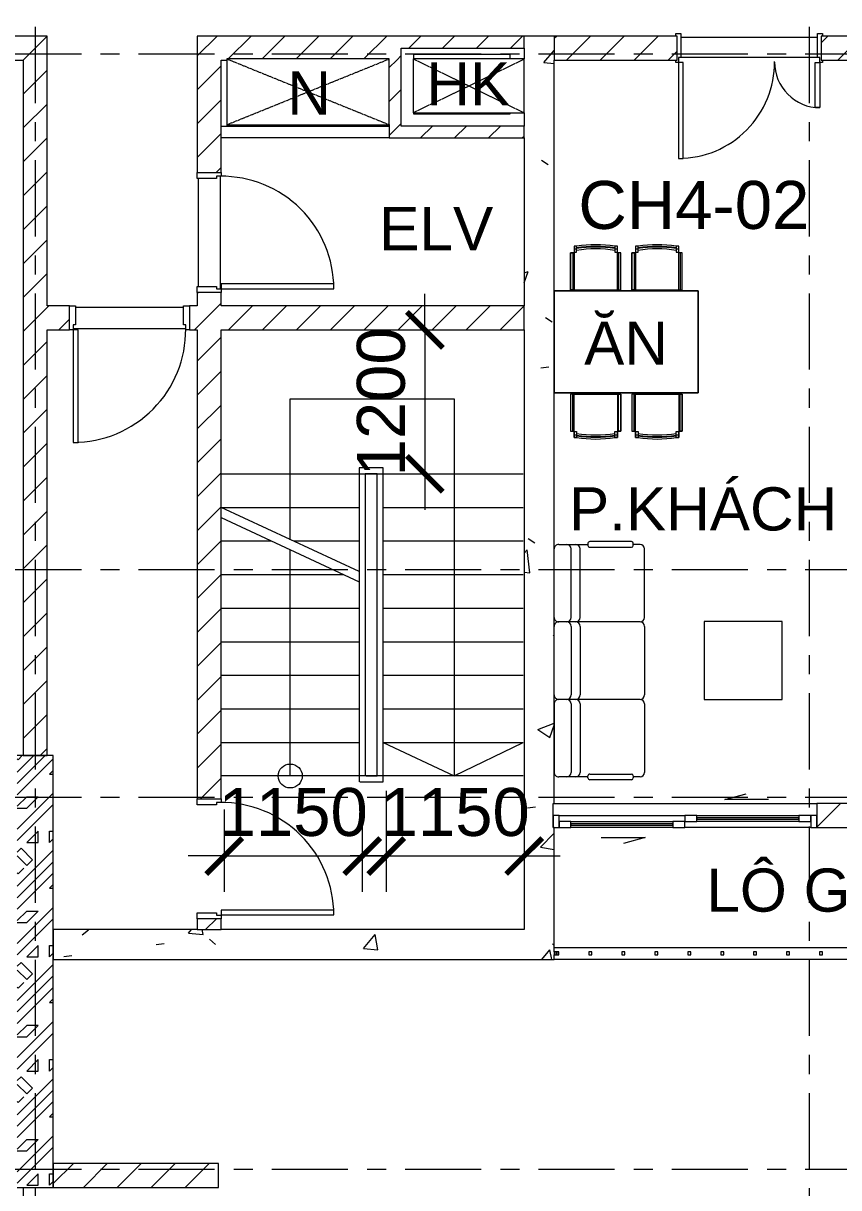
# Model space of a CAD drawing. Header units: millimetres. Extents: x -20144 to 104140, y -11426 to 48263.
# Drawn here: x 1401 to 8197, y 21697 to 31406 of the extents above; entities that cross this region are included whole.
import ezdxf

# ---------------------------------------------------------------- set-up
doc = ezdxf.new("R2010")
doc.units = ezdxf.units.MM
doc.linetypes.add('Dash', pattern=[6.35, 3.175, -3.175])
doc.linetypes.add('Grid Line', pattern=[22.225, 12.7, -3.175, 3.175, -3.175])
for name, color, linetype, lineweight in [('A-DETL-GENF', 31, 'Continuous', 5), ('A-DETL-GENF-HDLN', 161, 'Dash', 5), ('CHU', 181, 'Continuous', 5), ('CUA', 31, 'Continuous', 9), ('DIM', 1, 'Continuous', 5), ('HATCH-TUONG', 152, 'Continuous', 9), ('NET CAT', 3, 'Continuous', 5), ('NET THAY 2', 55, 'Continuous', 5), ('NET-CAT', 3, 'Continuous', 9), ('NET-THAY', 2, 'Continuous', 15), ('THIET BI', 44, 'Continuous', 5), ('TRUC', 225, 'Continuous', 5)]:
    doc.layers.add(name, color=color, linetype=linetype, lineweight=lineweight)
doc.styles.add('Arial_2', font='arial_1.ttf', dxfattribs={"height": 360})
doc.styles.add('Arial_3', font='arial_1.ttf', dxfattribs={"height": 400})
doc.styles.add('TA1', font='arial_1.ttf')
doc.dimstyles.new('D_200_KTx2', dxfattribs={"dimtxt": 400, "dimasz": 300, "dimexe": 300, "dimexo": 300, "dimgap": 160, "dimtad": 1, "dimdec": 0, "dimzin": 9, "dimtxsty": 'TA1', "dimblk": 'ARCHTICK', "dimcen": 1, "dimdle": 300, "dimclrd": 256, "dimclre": 256, "dimclrt": 7, "dimadec": 0, "dimazin": 0, "dimtfac": 1, "dimtdec": 0, "dimtix": 1, "dimtmove": 1, "dimatfit": 3, "dimldrblk": 'ARCHTICK', "dimfxl": 0, "dimtolj": 1, "dimtzin": 0, "dimlwd": -1, "dimlwe": -1, "dimarcsym": 0})
pattern_1 = [(45, (0, 0), (-141.4214, 141.4214), [])]
pattern_2 = [(50, (0, 0), (1457.472, -127.512), [152.4, -1676.4]), (355, (0, 0), (-281.94, 1528.454), [121.92, -1341.12]), (100.451, (121.5, -10.6), (1175.54, 1400.93), [129.52, -1424.72]), (46.184, (0, 406.4), (2168.63, -336.34), [228.6, -2514.6]), (96.636, (180.7, 378.4), (1899.22, 1979.42), [194.28, -2137.08]), (351.184, (0, 406.4), (1899.24, 1979.4), [182.88, -2011.68]), (21, (203.2, 304.8), (1212.915, -818.12), [152.4, -1676.4]), (326, (203.2, 304.8), (494.42, 1473.504), [121.92, -1341.12]), (71.451, (304.3, 236.6), (1707.34, 655.37), [129.52, -1424.72]), (37.5, (0, 0), (24.709, 676.44), [67.056, -1257.808, 67.056, -1294.384, -1346.2]), (37.5, (0, 0), (24.709, 676.44), [-2686.304, 67.056, -1279.144]), (7.5, (0, 0), (534.558, 801.444), [67.056, -709.168, 67.056, -1227.328, -513.08]), (7.5, (0, 0), (534.558, 801.444), [-2070.608, 67.056, -446.024]), (327.5, (-453.14, 0), (1084.7275, -45.831), [67.056, -440.944, 67.056, -1517.904, -2103.12]), (327.5, (-453.14, 0), (1084.7275, -45.831), [-2092.96, 67.056, -2036.064]), (317.5, (-656.3, 0), (1185.035, 203.414), [67.056, -593.344, 67.056, -985.52, -1493.52]), (317.5, (-656.3, 0), (1185.035, 203.414), [-1712.976, 67.056, -1426.464])]

# ---------------------------------------------------------------- blocks, each defined once
blk = doc.blocks.new('_ARCHTICK')
at = {"color": 0, "linetype": 'ByBlock', "const_width": 0.15}
blk.add_lwpolyline([(-0.5, -0.5), (0.5, 0.5)], dxfattribs=at)
blk = doc.blocks.new('*D299')
at = {"layer": 'Defpoints', "color": 0, "transparency": 16777216}
for p in [(4697.3, 28849.9), (4654.3, 27649.9), (4747.7, 27649.9)]:
    blk.add_point(p, dxfattribs=at)
at = {"layer": 'DIM', "transparency": 16777216}
for p, q in [((4747.7, 28849.9), (4747.7, 29149.9)), ((4747.7, 28849.9), (4747.7, 27649.9)), ((4997.3, 28849.9), (5047.7, 28849.9)), ((4747.7, 27649.9), (4747.7, 27349.9)), ((4954.3, 27649.9), (5047.7, 27649.9))]:
    blk.add_line(p, q, dxfattribs=at)
at = {"layer": 'DIM', "transparency": 16777216, "xscale": 300, "yscale": 300, "zscale": 300}
for p, rotation in [((4747.7, 28849.9), 270), ((4747.7, 27649.9), 90)]:
    blk.add_blockref('_ARCHTICK', p, dxfattribs=dict(at, rotation=rotation))
at = {"layer": 'DIM', "color": 7, "transparency": 16777216, "insert": (4383.5, 28249.9), "char_height": 400, "attachment_point": 5, "rotation": 90, "style": 'TA1'}
blk.add_mtext('\\A1;1200', dxfattribs=at)
blk = doc.blocks.new('*D300')
at = {"layer": 'Defpoints', "color": 0, "transparency": 16777216}
for p in [(3075.3, 25149.9), (4225.3, 25149.9), (4225.3, 24462.9)]:
    blk.add_point(p, dxfattribs=at)
at = {"layer": 'DIM', "transparency": 16777216}
for p, q in [((3075.3, 24849.9), (3075.3, 24162.9)), ((4225.3, 24849.9), (4225.3, 24162.9)), ((3075.3, 24462.9), (2775.3, 24462.9)), ((3075.3, 24462.9), (4225.3, 24462.9)), ((4225.3, 24462.9), (4525.3, 24462.9))]:
    blk.add_line(p, q, dxfattribs=at)
at = {"layer": 'DIM', "transparency": 16777216, "xscale": 300, "yscale": 300, "zscale": 300}
blk.add_blockref('_ARCHTICK', (3075.3, 24462.9), dxfattribs=at)
at = {"layer": 'DIM', "transparency": 16777216, "xscale": 300, "yscale": 300, "zscale": 300, "rotation": 180}
blk.add_blockref('_ARCHTICK', (4225.3, 24462.9), dxfattribs=at)
at = {"layer": 'DIM', "color": 7, "transparency": 16777216, "insert": (3650.3, 24827.1), "char_height": 400, "attachment_point": 5, "style": 'TA1'}
blk.add_mtext('\\A1;1150', dxfattribs=at)
blk = doc.blocks.new('*D301')
at = {"layer": 'Defpoints', "color": 0, "transparency": 16777216}
for p in [(4425.6, 25305.1), (5575.3, 25305.1), (5575.3, 24462.9)]:
    blk.add_point(p, dxfattribs=at)
at = {"layer": 'DIM', "transparency": 16777216}
for p, q in [((4425.6, 25005.1), (4425.6, 24162.9)), ((5575.3, 25005.1), (5575.3, 24162.9)), ((4425.6, 24462.9), (4125.6, 24462.9)), ((4425.6, 24462.9), (5575.3, 24462.9)), ((5575.3, 24462.9), (5875.3, 24462.9))]:
    blk.add_line(p, q, dxfattribs=at)
at = {"layer": 'DIM', "transparency": 16777216, "xscale": 300, "yscale": 300, "zscale": 300}
blk.add_blockref('_ARCHTICK', (4425.6, 24462.9), dxfattribs=at)
at = {"layer": 'DIM', "transparency": 16777216, "xscale": 300, "yscale": 300, "zscale": 300, "rotation": 180}
blk.add_blockref('_ARCHTICK', (5575.3, 24462.9), dxfattribs=at)
at = {"layer": 'DIM', "color": 7, "transparency": 16777216, "insert": (5000.4, 24827.1), "char_height": 400, "attachment_point": 5, "style": 'TA1'}
blk.add_mtext('\\A1;1150', dxfattribs=at)
blk = doc.blocks.new('THANG  BO 5 - THANG  BO 5-373209-MẶT BẰNG TẦNG 2-3')
at = {"layer": 'A-DETL-GENF'}
for p, q in [((3647.1, 27112.1), (3647.1, 28286.9)), ((3647.1, 28286.9), (5013.3, 28286.9)), ((5013.3, 28286.9), (5013.3, 25142)), ((4422.4, 27712), (4222.1, 27712)), ((4222.1, 27712), (4222.1, 25092)), ((4422.4, 25092), (4422.4, 27712)), ((3072.1, 27662), (5588.3, 27662)), ((4372.4, 27662), (4272.1, 27662)), ((4272.1, 27662), (4272.1, 25142)), ((4372.4, 25142), (4372.4, 27662)), ((4222.1, 26847.1), (3072.1, 27382)), ((3072.1, 27382), (4222.1, 27382)), ((4418.3, 27382), (5588.3, 27382)), ((3072.1, 27296.2), (4222.1, 26761.3)), ((3072.1, 27102), (3489.6, 27102)), ((3674.1, 27102), (4222.1, 27102)), ((4418.3, 27102), (5588.3, 27102)), ((3647.1, 25142), (3647.1, 27026.3)), ((3072.1, 26822), (4091.7, 26822)), ((4418.3, 26822), (5588.3, 26822)), ((3072.1, 26542), (4222.1, 26542)), ((4418.3, 26542), (5588.3, 26542)), ((3072.1, 26262), (4222.1, 26262)), ((4418.3, 26262), (5588.3, 26262)), ((3072.1, 25982), (4222.1, 25982)), ((4418.3, 25982), (5588.3, 25982)), ((3072.1, 25702), (4222.1, 25702)), ((4418.3, 25702), (5588.3, 25702)), ((3072.1, 25422), (4226.2, 25422)), ((4418.3, 25422), (5588.3, 25422)), ((4422.4, 25422), (5013.3, 25142)), ((5013.3, 25142), (5588.3, 25422)), ((4272.1, 25142), (3072.1, 25142)), ((4226.2, 25092), (4422.4, 25092)), ((5588.3, 25142), (4276.2, 25142)), ((4276.2, 25142), (4372.4, 25142))]:
    blk.add_line(p, q, dxfattribs=at)
blk.add_circle((3647.1, 25142), 100, dxfattribs=at)
blk = doc.blocks.new('CUA 1 CANH MO - 2 - Type 1000-751031-MẶT BẰNG TẦNG 4')
at = {"layer": 'CUA', "lineweight": 5}
for p, q in [((-398.5, -102.3), (-398.5, 97.7)), ((-398.5, 97.7), (-348.5, 97.7)), ((-348.5, 97.7), (-348.5, -61.3)), ((551.5, 97.7), (601.5, 97.7)), ((551.5, -61.3), (551.5, 97.7)), ((601.5, 97.7), (601.5, -102.3)), ((-368.5, -61.3), (-368.5, -102.3)), ((-348.5, -61.3), (-368.5, -61.3)), ((571.5, -61.3), (551.5, -61.3)), ((571.5, -102.3), (571.5, -61.3)), ((-368.5, -102.3), (-398.5, -102.3)), ((601.5, -102.3), (571.5, -102.3))]:
    blk.add_line(p, q, dxfattribs=at)
at = {"layer": 'CUA'}
for p, q in [((-327.5, -102.3), (-367.5, -102.3)), ((-367.5, -102.3), (-367.5, -1040.3)), ((-327.5, -1040.3), (-327.5, -102.3)), ((-367.5, -1040.3), (-327.5, -1040.3))]:
    blk.add_line(p, q, dxfattribs=at)
at = {"layer": 'CUA', "lineweight": 5}
blk.add_arc((-367.5, -102.3), 938, 270, 0.5, dxfattribs=at)
blk = doc.blocks.new('CUA VAO CAN HO - Type 1-529073-MẶT BẰNG TẦNG 4')
at = {"layer": 'CUA', "lineweight": 5}
for p, q in [((-508.5, 97.7), (-508.5, 117.7)), ((-508.5, 117.7), (-468.5, 117.7)), ((-498.5, 97.7), (-508.5, 97.7)), ((-498.5, -102.3), (-498.5, 97.7)), ((-468.5, 117.7), (-468.5, -81.3)), ((671.5, 117.7), (711.5, 117.7)), ((671.5, -81.3), (671.5, 117.7)), ((701.5, 97.7), (701.5, -102.3)), ((711.5, 97.7), (701.5, 97.7)), ((711.5, 117.7), (711.5, 97.7)), ((-488.5, -81.3), (-488.5, -122.3)), ((-468.5, -81.3), (-488.5, -81.3)), ((691.5, -81.3), (671.5, -81.3)), ((691.5, -122.3), (691.5, -81.3)), ((-508.5, -102.3), (-498.5, -102.3)), ((-508.5, -122.3), (-508.5, -102.3)), ((-488.5, -122.3), (-508.5, -122.3)), ((711.5, -122.3), (691.5, -122.3)), ((701.5, -102.3), (711.5, -102.3)), ((711.5, -102.3), (711.5, -122.3))]:
    blk.add_line(p, q, dxfattribs=at)
at = {"layer": 'CUA'}
for p, q in [((-447.5, -122.3), (-487.5, -122.3)), ((-487.5, -122.3), (-487.5, -922.3)), ((-447.5, -922.3), (-447.5, -122.3)), ((650.5, -122.3), (690.5, -122.3)), ((650.5, -499.3), (650.5, -122.3)), ((690.5, -122.3), (690.5, -499.3)), ((690.5, -499.3), (650.5, -499.3)), ((-487.5, -922.3), (-447.5, -922.3))]:
    blk.add_line(p, q, dxfattribs=at)
at = {"layer": 'CUA', "lineweight": 5}
for centre, radius, start, end in [((-487.5, -122.3), 800, 270, 0.5), ((690.5, -122.3), 377, 179.5, 270)]:
    blk.add_arc(centre, radius, start, end, dxfattribs=at)
blk = doc.blocks.new('CUA LO GIA _LUA_ - CUA LO GIA _LUA_-842744-MẶT BẰNG TẦNG 4')
at = {"layer": 'CUA'}
for p, q in [((332.4, 183.9), (511.1, 231.8)), ((-1050, 100), (-1100, 100)), ((-1100, 100), (-1100, 0)), ((-1050, 0), (-1050, 100)), ((-1050, 100), (0, 100)), ((100, 100), (0, 100)), ((0, 100), (0, 50)), ((100, 50), (100, 100)), ((100, 100), (950, 100)), ((697.4, 183.9), (332.4, 183.9)), ((1050, 100), (950, 100)), ((950, 100), (950, 50)), ((1050, 50), (1050, 100)), ((1100, 100), (1050, 100)), ((1050, 100), (1050, 0)), ((1100, 0), (1100, 100)), ((-950, 50), (-1050, 50)), ((-1050, 50), (-1050, 0)), ((-950, 0), (-950, 50)), ((-950, 50), (-100, 50)), ((-100, 30), (-950, 30)), ((-950, 30), (-950, 20)), ((-950, 20), (-100, 20)), ((0, 50), (-100, 50)), ((-100, 50), (-100, 0)), ((-100, 20), (-100, 30)), ((0, 0), (0, 50)), ((0, 50), (100, 50)), ((950, 80), (100, 80)), ((100, 80), (100, 70)), ((100, 70), (950, 70)), ((950, 50), (100, 50)), ((950, 70), (950, 80)), ((950, 50), (1050, 50)), ((-1100, 0), (-1050, 0)), ((-1050, 0), (-950, 0)), ((-100, 0), (-950, 0)), ((-100, 0), (0, 0)), ((1050, 0), (0, 0)), ((1050, 0), (1100, 0)), ((-697.4, -133.9), (-332.4, -133.9)), ((-332.4, -133.9), (-511.1, -181.8))]:
    blk.add_line(p, q, dxfattribs=at)
blk = doc.blocks.new('X-BAN AN 4 GHE - X-BAN AN 4 GHE-404440-MẶT BẰNG TẦNG 4')
at = {"layer": 'THIET BI'}
for p, q in [((165.2, 318.5), (136.9, 318.5)), ((136.9, 318.5), (136.9, 10)), ((136.9, 318.5), (155.8, 318.5)), ((136.9, 10), (136.9, 318.5)), ((155.8, 318.5), (155.8, 10)), ((187, 372.7), (165.2, 372.7)), ((165.2, 372.7), (165.2, 318.5)), ((165.2, 372.7), (165.2, 10)), ((187, 372.7), (165.2, 372.7)), ((165.2, 350.9), (187, 350.9)), ((165.2, 321.9), (187, 321.9)), ((187, 337.9), (187, 372.7)), ((187, 321.9), (187, 337.9)), ((527.9, 372.7), (506.1, 372.7)), ((506.1, 372.7), (506.1, 337.9)), ((527.9, 372.7), (506.1, 372.7)), ((506.1, 350.9), (527.9, 350.9)), ((506.1, 337.9), (506.1, 321.9)), ((506.1, 321.9), (527.9, 321.9)), ((527.9, 318.5), (527.9, 372.7)), ((527.9, 10), (527.9, 372.7)), ((556.2, 318.5), (527.9, 318.5)), ((537.3, 318.5), (537.3, 10)), ((556.2, 318.5), (537.3, 318.5)), ((556.2, 10), (556.2, 318.5)), ((556.2, 10), (556.2, 318.5)), ((648.5, 318.5), (648.5, 10)), ((676.8, 318.5), (648.5, 318.5)), ((648.5, 318.5), (667.4, 318.5)), ((648.5, 10), (648.5, 318.5)), ((667.4, 318.5), (667.4, 10)), ((698.6, 372.7), (676.8, 372.7)), ((676.8, 372.7), (676.8, 318.5)), ((676.8, 372.7), (676.8, 10)), ((698.6, 372.7), (676.8, 372.7)), ((676.8, 350.9), (698.6, 350.9)), ((676.8, 321.9), (698.6, 321.9)), ((698.6, 337.9), (698.6, 372.7)), ((698.6, 321.9), (698.6, 337.9)), ((1039.5, 372.7), (1017.7, 372.7)), ((1017.7, 372.7), (1017.7, 337.9)), ((1039.5, 372.7), (1017.7, 372.7)), ((1017.7, 350.9), (1039.5, 350.9)), ((1017.7, 337.9), (1017.7, 321.9)), ((1017.7, 321.9), (1039.5, 321.9)), ((1039.5, 318.5), (1039.5, 372.7)), ((1039.5, 10), (1039.5, 372.7)), ((1067.8, 318.5), (1039.5, 318.5)), ((1048.9, 318.5), (1048.9, 10)), ((1067.8, 318.5), (1048.9, 318.5)), ((1067.8, 10), (1067.8, 318.5)), ((1067.8, 10), (1067.8, 318.5)), ((1200, 0), (0, 0)), ((0, 0), (0, -850)), ((0, -850), (0, 0)), ((0, 0), (1200, 0)), ((136.9, 10), (556.2, 10)), ((155.8, 10), (136.9, 10)), ((165.2, 10), (527.9, 10)), ((537.3, 10), (556.2, 10)), ((648.5, 10), (1067.8, 10)), ((667.4, 10), (648.5, 10)), ((676.8, 10), (1039.5, 10)), ((1048.9, 10), (1067.8, 10)), ((1200, -850), (1200, 0)), ((1200, 0), (1200, -850)), ((0, -850), (1200, -850)), ((1200, -850), (0, -850)), ((556.2, -860), (136.9, -860)), ((136.9, -860), (136.9, -1168.5)), ((155.8, -860), (136.9, -860)), ((136.9, -860), (136.9, -1168.5)), ((155.8, -1168.5), (155.8, -860)), ((165.2, -860), (527.9, -860)), ((165.2, -1222.7), (165.2, -860)), ((527.9, -860), (527.9, -1222.7)), ((537.3, -860), (556.2, -860)), ((537.3, -1168.5), (537.3, -860)), ((556.2, -1168.5), (556.2, -860)), ((556.2, -860), (556.2, -1168.5)), ((1067.8, -860), (648.5, -860)), ((648.5, -860), (648.5, -1168.5)), ((667.4, -860), (648.5, -860)), ((648.5, -860), (648.5, -1168.5)), ((667.4, -1168.5), (667.4, -860)), ((676.8, -860), (1039.5, -860)), ((676.8, -1222.7), (676.8, -860)), ((1039.5, -860), (1039.5, -1222.7)), ((1048.9, -860), (1067.8, -860)), ((1048.9, -1168.5), (1048.9, -860)), ((1067.8, -1168.5), (1067.8, -860)), ((1067.8, -860), (1067.8, -1168.5)), ((136.9, -1168.5), (165.2, -1168.5)), ((136.9, -1168.5), (155.8, -1168.5)), ((165.2, -1168.5), (165.2, -1222.7)), ((165.2, -1171.9), (187, -1171.9)), ((165.2, -1200.9), (187, -1200.9)), ((165.2, -1222.7), (187, -1222.7)), ((187, -1222.7), (165.2, -1222.7)), ((187, -1171.9), (187, -1187.9)), ((187, -1187.9), (187, -1222.7)), ((506.1, -1171.9), (527.9, -1171.9)), ((506.1, -1187.9), (506.1, -1171.9)), ((506.1, -1222.7), (506.1, -1187.9)), ((506.1, -1200.9), (527.9, -1200.9)), ((506.1, -1222.7), (527.9, -1222.7)), ((527.9, -1222.7), (506.1, -1222.7)), ((527.9, -1222.7), (527.9, -1168.5)), ((527.9, -1168.5), (556.2, -1168.5)), ((556.2, -1168.5), (537.3, -1168.5)), ((648.5, -1168.5), (676.8, -1168.5)), ((648.5, -1168.5), (667.4, -1168.5)), ((676.8, -1168.5), (676.8, -1222.7)), ((676.8, -1171.9), (698.6, -1171.9)), ((676.8, -1200.9), (698.6, -1200.9)), ((676.8, -1222.7), (698.6, -1222.7)), ((698.6, -1222.7), (676.8, -1222.7)), ((698.6, -1171.9), (698.6, -1187.9)), ((698.6, -1187.9), (698.6, -1222.7)), ((1017.7, -1171.9), (1039.5, -1171.9)), ((1017.7, -1187.9), (1017.7, -1171.9)), ((1017.7, -1222.7), (1017.7, -1187.9)), ((1017.7, -1200.9), (1039.5, -1200.9)), ((1017.7, -1222.7), (1039.5, -1222.7)), ((1039.5, -1222.7), (1017.7, -1222.7)), ((1039.5, -1222.7), (1039.5, -1168.5)), ((1039.5, -1168.5), (1067.8, -1168.5)), ((1067.8, -1168.5), (1048.9, -1168.5))]:
    blk.add_line(p, q, dxfattribs=at)
for centre, radius, start, end in [((346.5, -628.1), 1013.4, 80.94073, 99.05927), ((346.5, -628.1), 1013.4, 80.94073, 99.05927), ((346.5, -628.1), 998.9, 80.80804, 99.19196), ((346.5, -648.2), 1013.4, 80.94073, 99.05927), ((346.5, -648.2), 998.9, 80.80804, 99.19196), ((858.1, -628.1), 1013.4, 80.94073, 99.05927), ((858.1, -628.1), 1013.4, 80.94073, 99.05927), ((858.1, -628.1), 998.9, 80.80804, 99.19196), ((858.1, -648.2), 1013.4, 80.94073, 99.05927), ((858.1, -648.2), 998.9, 80.80804, 99.19196), ((346.5, -201.8), 998.9, 260.80804, 279.19196), ((346.5, -201.8), 1013.4, 260.94073, 279.05927), ((346.5, -221.9), 998.9, 260.80804, 279.19196), ((346.5, -221.9), 1013.4, 260.94073, 279.05927), ((346.5, -221.9), 1013.4, 260.94073, 279.05927), ((858.1, -201.8), 998.9, 260.80804, 279.19196), ((858.1, -201.8), 1013.4, 260.94073, 279.05927), ((858.1, -221.9), 998.9, 260.80804, 279.19196), ((858.1, -221.9), 1013.4, 260.94073, 279.05927), ((858.1, -221.9), 1013.4, 260.94073, 279.05927)]:
    blk.add_arc(centre, radius, start, end, dxfattribs=at)
blk = doc.blocks.new('X-SOFA - X-SOFA-V26-MẶT BẰNG TẦNG 4')
at = {"layer": 'THIET BI'}
for p, q in [((-658.4, 959.8), (-658.4, 978.7)), ((-644.3, 992.8), (-295.7, 992.8)), ((-281.5, 978.7), (-281.5, 959.8)), ((-753.8, 360.8), (-753.8, 931.5)), ((-716.2, 969.2), (-658.4, 969.2)), ((-295.7, 945.7), (-644.3, 945.7)), ((-281.5, 969.2), (-103.7, 969.2)), ((-216.7, 360.8), (-216.7, 931.5)), ((-141.3, 360.8), (-141.3, 931.5)), ((-103.7, 969.2), (-37.7, 969.2)), ((0, 360.8), (0, 931.5)), ((-1250, 325), (-1900, 325)), ((-1900, 325), (-1900, -325)), ((-1900, 325), (-1900, -325)), ((-1250, 325), (-1900, 325)), ((-1250, -325), (-1250, 325)), ((-1250, -325), (-1250, 325)), ((-716.2, 323.1), (-103.7, 323.1)), ((-103.7, 323.1), (-37.7, 323.1)), ((-753.8, -285.4), (-753.8, 285.4)), ((-216.7, -285.4), (-216.7, 285.4)), ((-141.3, -285.4), (-141.3, 285.4)), ((0, 285.4), (0, -285.4)), ((-1900, -325), (-1250, -325)), ((-1900, -325), (-1250, -325)), ((-753.8, -360.8), (-753.8, -931.5)), ((-716.2, -323.1), (-37.7, -323.1)), ((-216.7, -360.8), (-216.7, -931.5)), ((-141.3, -360.8), (-141.3, -931.5)), ((0, -360.8), (0, -931.5)), ((-716.2, -969.2), (-658.4, -969.2)), ((-658.4, -959.8), (-658.4, -978.7)), ((-295.7, -945.7), (-644.3, -945.7)), ((-281.5, -978.7), (-281.5, -959.8)), ((-103.7, -969.2), (-281.5, -969.2)), ((-37.7, -969.2), (-103.7, -969.2)), ((-644.3, -992.8), (-295.7, -992.8))]:
    blk.add_line(p, q, dxfattribs=at)
for centre, radius, start, end in [((-644.3, 978.7), 14.1, 90, 180), ((-295.7, 978.7), 14.1, 360, 90), ((-716.2, 931.5), 37.7, 90, 180), ((-644.3, 959.8), 14.1, 180, 270), ((-295.7, 959.8), 14.1, 270, 0), ((-179, 931.5), 37.7, 90, 180), ((-103.7, 931.5), 37.7, 90, 180), ((-37.7, 931.5), 37.7, 360, 90), ((-716.2, 360.8), 37.7, 180, 270), ((-716.2, 285.4), 37.7, 90, 180), ((-179, 360.8), 37.7, 180, 270), ((-179, 285.4), 37.7, 90, 180), ((-103.7, 360.8), 37.7, 180, 270), ((-103.7, 285.4), 37.7, 90, 180), ((-37.7, 360.8), 37.7, 270, 0), ((-37.7, 285.4), 37.7, 360, 90), ((-716.2, -285.4), 37.7, 180, 270), ((-179, -285.4), 37.7, 180, 270), ((-103.7, -285.4), 37.7, 180, 270), ((-37.7, -285.4), 37.7, 270, 0), ((-716.2, -360.8), 37.7, 90, 180), ((-179, -360.8), 37.7, 90, 180), ((-103.7, -360.8), 37.7, 90, 180), ((-37.7, -360.8), 37.7, 360, 90), ((-716.2, -931.5), 37.7, 180, 270), ((-644.3, -959.8), 14.1, 90, 180), ((-295.7, -959.8), 14.1, 360, 90), ((-179, -931.5), 37.7, 180, 270), ((-103.7, -931.5), 37.7, 180, 270), ((-37.7, -931.5), 37.7, 270, 0), ((-644.3, -978.7), 14.1, 180, 270), ((-295.7, -978.7), 14.1, 270, 0)]:
    blk.add_arc(centre, radius, start, end, dxfattribs=at)
blk = doc.blocks.new('Railing - 25mm-924614-MẶT BẰNG TẦNG 4')
at = {"layer": 'NET THAY 2'}
for p, q in [((12.5, 12.5), (-12.5, 12.5)), ((-12.5, 12.5), (-12.5, -12.5)), ((12.5, -12.5), (12.5, 12.5)), ((-12.5, -12.5), (12.5, -12.5))]:
    blk.add_line(p, q, dxfattribs=at)
blk = doc.blocks.new('Railing - Railing-934444-MẶT BẰNG TẦNG 4')
at = {"rotation": 269.9999999999998}
for p in [(5837.8, 23649.9), (5850.5, 23649.9), (6125.5, 23649.9), (6400.5, 23649.9), (6675.5, 23649.9), (6950.5, 23649.9), (7225.5, 23649.9), (7500.5, 23649.9), (7775.5, 23649.9), (8050.5, 23649.9), (8325.5, 23649.9), (8600.5, 23649.9), (8875.5, 23649.9), (9150.5, 23649.9), (9425.5, 23649.9), (9700.5, 23649.9), (9975.5, 23649.9), (10238, 23649.9)]:
    blk.add_blockref('Railing - 25mm-924614-MẶT BẰNG TẦNG 4', p, dxfattribs=at)
blk = doc.blocks.new('Family2 - Family1 2-951773-MẶT BẰNG TẦNG 4')
at = {"layer": 'A-DETL-GENF'}
for p, q in [((924.8, 450), (0, 450)), ((0, 450), (0, 0)), ((924.8, 0), (924.8, 450)), ((0, 0), (924.8, 0))]:
    blk.add_line(p, q, dxfattribs=at)
at = {"layer": 'A-DETL-GENF-HDLN'}
for p, q in [((0, 450), (924.8, 0.8)), ((0, 0), (924.8, 449.2))]:
    blk.add_line(p, q, dxfattribs=at)
blk = doc.blocks.new('Family2 - Family1 2-951774-MẶT BẰNG TẦNG 4')
at = {"layer": 'A-DETL-GENF'}
for p, q in [((1354.6, 550), (0, 550)), ((0, 550), (0, 0)), ((1354.6, 0), (1354.6, 550)), ((0, 0), (1354.6, 0))]:
    blk.add_line(p, q, dxfattribs=at)
at = {"layer": 'A-DETL-GENF-HDLN'}
for p, q in [((0, 550), (1354.6, 0.8)), ((0, 0), (1354.6, 549.2))]:
    blk.add_line(p, q, dxfattribs=at)

msp = doc.modelspace()

# ---------------------------------------------------------------- hatches: boundary and pattern name
at = {"layer": 'HATCH-TUONG', "lineweight": 5}
h = msp.add_hatch(dxfattribs=at)
h.set_pattern_fill('FP_6', color=256, style=0, pattern_type=2)
h.set_pattern_definition(pattern_1)
h.paths.add_polyline_path([(1400.5, 31099.9), (1400.5, 31299.9), (55.5, 31299.9), (55.5, 31099.9), (347.9, 31099.9)], flags=0)
h.paths.add_polyline_path([(-1824.5, 31099.9), (-1144.5, 31099.9), (-1144.5, 31299.9), (-1824.5, 31299.9)], flags=0)
h = msp.add_hatch(dxfattribs=at)
h.set_pattern_fill('FP_6', color=256, style=0, pattern_type=2)
h.set_pattern_definition(pattern_1)
h.paths.add_polyline_path([(1600.5, 25299.9), (1600.5, 31299.9), (1400.5, 31299.9), (1400.5, 25299.9)], flags=0)
h = msp.add_hatch(dxfattribs=at)
h.set_pattern_fill('FP_6', color=256, style=0, pattern_type=2)
h.set_pattern_definition(pattern_1)
h.paths.add_polyline_path([(3050.5, 23849.9), (3050.5, 23939.9), (2850.5, 23939.9), (2850.5, 23849.9)], flags=0)
h.paths.add_polyline_path([(2850.5, 24939.9), (3050.5, 24939.9), (3050.5, 29162), (2850.5, 29162), (2850.5, 25774.4)], flags=0)
h.paths.add_polyline_path([(3050.5, 30162), (3050.5, 31299.9), (2850.5, 31299.9), (2850.5, 30162)], flags=0)
h = msp.add_hatch(dxfattribs=at)
h.set_pattern_fill('FP_6', color=256, style=0, pattern_type=2)
h.set_pattern_definition(pattern_1)
h.paths.add_polyline_path([(4550.5, 31099.9), (4550.5, 31299.9), (3050.5, 31299.9), (3050.5, 31099.9), (3095.9, 31099.9), (3095.9, 31109.9), (4450.5, 31109.9), (4450.5, 31099.9)], flags=0)
h = msp.add_hatch(dxfattribs=at)
h.set_pattern_fill('FP_6', color=256, style=0, pattern_type=2)
h.set_pattern_definition(pattern_1)
h.paths.add_polyline_path([(4550.5, 31199.9), (5575.3, 31199.9), (5575.3, 31299.9), (4550.5, 31299.9)], flags=0)
h = msp.add_hatch(dxfattribs=at)
h.set_pattern_fill('FP_7', color=256, style=0, pattern_type=2)
h.set_pattern_definition(pattern_2)
h.paths.add_polyline_path([(5575.3, 23599.9), (5825.3, 23599.9), (5825.3, 24699.9), (5815.5, 24699.9), (5815.5, 24899.9), (5825.3, 24899.9), (5825.3, 31299.9), (5575.3, 31299.9), (5575.3, 23637.4)], flags=0)
h = msp.add_hatch(dxfattribs=at)
h.set_pattern_fill('FP_6', color=256, style=0, pattern_type=2)
h.set_pattern_definition(pattern_1)
h.paths.add_polyline_path([(8500.5, 31099.9), (8500.5, 31299.9), (8050.5, 31299.9), (8050.5, 31099.9), (8400.5, 31099.9)], flags=0)
h.paths.add_polyline_path([(5825.3, 31099.9), (6850.5, 31099.9), (6850.5, 31299.9), (5825.3, 31299.9)], flags=0)
h = msp.add_hatch(dxfattribs=at)
h.set_pattern_fill('FP_6', color=256, style=0, pattern_type=2)
h.set_pattern_definition(pattern_1)
h.paths.add_polyline_path([(4550.5, 30549.9), (4550.5, 31099.9), (4450.5, 31099.9), (4450.5, 30549.9)], flags=0)
h = msp.add_hatch(dxfattribs=at)
h.set_pattern_fill('FP_6', color=256, style=0, pattern_type=2)
h.set_pattern_definition(pattern_1)
h.paths.add_polyline_path([(4450.5, 30449.9), (5575.3, 30449.9), (5575.3, 30549.9), (4450.5, 30549.9)], flags=0)
h = msp.add_hatch(dxfattribs=at)
h.set_pattern_fill('FP_6', color=256, style=0, pattern_type=2)
h.set_pattern_definition(pattern_1)
h.paths.add_polyline_path([(2785.5, 28849.9), (2850.5, 28849.9), (2850.5, 29049.9), (2785.5, 29049.9)], flags=0)
h.paths.add_polyline_path([(3050.5, 28849.9), (5575.3, 28849.9), (5575.3, 29049.9), (3050.5, 29049.9)], flags=0)
h.paths.add_polyline_path([(1785.5, 28849.9), (1785.5, 29049.9), (1600.5, 29049.9), (1600.5, 28849.9), (1774.4, 28849.9)], flags=0)
h = msp.add_hatch(dxfattribs=at)
h.set_pattern_fill('FP_6', color=256, style=0, pattern_type=2)
h.set_pattern_definition(pattern_1)
h.paths.add_polyline_path([(8015.5, 24699.9), (8850.5, 24699.9), (8850.5, 24899.9), (8015.5, 24899.9)], flags=0)
h = msp.add_hatch(dxfattribs=at)
h.set_pattern_fill('FP_7', color=256, style=0, pattern_type=2)
h.set_pattern_definition(pattern_2)
h.paths.add_polyline_path([(5575.3, 23599.9), (5575.3, 23849.9), (1650.5, 23849.1), (1650.5, 23599.9), (3201, 23599.9)], flags=0)
h = msp.add_hatch(dxfattribs=at)
h.set_pattern_fill('FP_6', color=256, style=0, pattern_type=2)
h.set_pattern_definition(pattern_1)
h.paths.add_polyline_path([(1650.5, 21699.9), (3028, 21699.9), (3028, 21899.9), (1650.5, 21899.9)], flags=0)
at = {"layer": 'NET CAT'}
h = msp.add_hatch(dxfattribs=at)
h.set_pattern_fill('FP_1', color=256, style=0, pattern_type=2)
h.set_pattern_definition([(45, (95.25, 0), (-476.246, 476.246), []), (45, (190.5, 0), (-476.246, 476.246), []), (45, (0, 0), (-476.246, 476.246), []), (45, (476.25, 0), (-476.246, 476.246), []), (45, (571.5, 0), (-476.246, 476.246), []), (0, (381, 95.25), (0, 952.5), [95.25, -857.25]), (0, (476.25, 190.5), (0, 952.5), [95.25, -857.25]), (45, (381, 95.25), (0, 952.491), [134.683, -1212.342]), (45, (476.25, 95.25), (0, 952.491), [134.683, -1212.342]), (0, (381, 95.25), (0, 952.5), [95.25, -857.25]), (90, (-95.25, 95.25), (-952.5, 6e-14), [95.25, -857.25]), (90, (0, 95.25), (-952.5, 6e-14), [190.5, -762]), (45, (-95.25, 190.5), (0, 952.491), [134.683, -1212.342]), (90, (762, 381), (-952.5, 6e-14), [95.25, -857.25]), (0, (666.75, 381), (0, 952.5), [95.25, -857.25]), (45, (666.75, 381), (0, 952.491), [134.683, -1212.342]), (0, (857.25, 95.25), (0, 952.5), [95.25, -857.25]), (0, (857.25, 571.5), (0, 952.5), [95.25, -857.25]), (90, (1047.75, 666.75), (-952.5, 6e-14), [95.25, -857.25]), (45, (857.25, 571.5), (0, 952.491), [269.367, -1077.658]), (45, (952.5, 571.5), (0, 952.491), [134.683, -1212.342]), (45, (1143, 762), (0, 952.491), [134.683, -1212.342]), (0, (1143, 857.25), (0, 952.5), [95.25, -857.25]), (90, (1143, 762), (-952.5, 6e-14), [95.25, -857.25]), (0, (476.25, 762), (0, 952.5), [95.25, -857.25]), (0, (666.75, 857.25), (0, 952.5), [95.25, -857.25]), (90, (571.5, 762), (-952.5, 6e-14), [95.25, -857.25]), (90, (666.75, 762), (-952.5, 6e-14), [95.25, -857.25]), (45, (476.25, 762), (0, 952.491), [134.683, -1212.342]), (45, (666.75, 762), (0, 952.491), [134.683, -1212.342]), (135, (119, 214.8), (-952.491, 6e-14), [134.683, -1212.342]), (135, (238.1, 333.4), (-952.491, 6e-14), [134.683, -1212.342]), (135, (309.56, 404.8), (-952.491, 6e-14), [134.683, -1212.342]), (135, (333.4, 428.6), (-952.491, 6e-14), [134.683, -1212.342]), (135, (381, 476.25), (-952.491, 6e-14), [134.683, -1212.342]), (135, (404.8, 500.06), (-952.491, 6e-14), [134.683, -1212.342]), (135, (476.25, 571.5), (-952.491, 6e-14), [134.683, -1212.342]), (135, (523.9, 619.1), (-952.491, 6e-14), [134.683, -1212.342]), (45, (119, 214.8), (0, 952.491), [95.25, -1251.775]), (45, (238.1, 333.4), (0, 952.491), [67.36, -1279.665]), (45, (404.8, 500.06), (0, 952.491), [67.36, -1279.665]), (45, (309.56, 595.3), (0, 952.491), [67.36, -1279.665]), (45, (476.25, 571.5), (0, 952.491), [67.36, -1279.665]), (45, (381, 666.75), (0, 952.491), [67.36, -1279.665]), (0, (24.2, 309.5), (0, 952.5), [190.043, -762.457]), (0, (238.1, 523.9), (0, 952.5), [95.25, -857.25])])
h.paths.add_polyline_path([(1650.5, 21699.9), (1650.5, 25299.9), (1350.5, 25299.9), (1350.5, 21699.9)], flags=0)

# ---------------------------------------------------------------- linework, layer by layer
at = {"layer": 'NET CAT', "lineweight": 13}
for p, q in [((1650.5, 25299.9), (1350.5, 25299.9)), ((1650.5, 21699.9), (1650.5, 25299.9)), ((1350.5, 21699.9), (1650.5, 21699.9))]:
    msp.add_line(p, q, dxfattribs=at)
at = {"layer": 'NET-CAT', "lineweight": 15}
for p, q in [((1400.5, 31299.9), (55.5, 31299.9)), ((1600.5, 31299.9), (1400.5, 31299.9)), ((1600.5, 29049.9), (1600.5, 31299.9)), ((3050.5, 31299.9), (2850.5, 31299.9)), ((2850.5, 31299.9), (2850.5, 30162)), ((4550.5, 31299.9), (3050.5, 31299.9)), ((5575.3, 31299.9), (4550.5, 31299.9)), ((5825.3, 31299.9), (5575.3, 31299.9)), ((6850.5, 31299.9), (5825.3, 31299.9)), ((6850.5, 31099.9), (6850.5, 31299.9)), ((8500.5, 31299.9), (8050.5, 31299.9)), ((8050.5, 31299.9), (8050.5, 31099.9)), ((4550.5, 31099.9), (4550.5, 31199.9)), ((4550.5, 31199.9), (5575.3, 31199.9)), ((5575.3, 31199.9), (5575.3, 31109.9)), ((55.5, 31099.9), (1400.5, 31099.9)), ((1400.5, 31099.9), (1400.5, 25299.9)), ((3050.5, 30162), (3050.5, 31099.9)), ((3050.5, 31099.9), (3095.9, 31099.9)), ((4550.5, 30549.9), (4550.5, 31099.9)), ((5825.3, 31099.9), (6850.5, 31099.9)), ((5825.3, 24899.9), (5825.3, 31099.9)), ((8050.5, 31099.9), (8400.5, 31099.9)), ((5575.3, 30659.9), (5575.3, 30549.9)), ((4450.5, 30559.9), (4450.5, 30549.9)), ((4450.5, 30549.9), (4450.5, 30449.9)), ((5575.3, 30549.9), (4550.5, 30549.9)), ((4450.5, 30449.9), (5575.3, 30449.9)), ((5575.3, 30449.9), (5575.3, 29049.9)), ((2850.5, 30162), (3050.5, 30162)), ((3050.5, 29162), (2850.5, 29162)), ((2850.5, 29162), (2850.5, 29049.9)), ((3050.5, 29049.9), (3050.5, 29162)), ((1785.5, 29049.9), (1600.5, 29049.9)), ((1785.5, 28849.9), (1785.5, 29049.9)), ((2850.5, 29049.9), (2785.5, 29049.9)), ((2785.5, 29049.9), (2785.5, 28849.9)), ((5575.3, 29049.9), (3050.5, 29049.9)), ((1600.5, 28849.9), (1785.5, 28849.9)), ((1600.5, 25299.9), (1600.5, 28849.9)), ((2785.5, 28849.9), (2850.5, 28849.9)), ((2850.5, 28849.9), (2850.5, 24939.9)), ((3050.5, 24939.9), (3050.5, 28849.9)), ((3050.5, 28849.9), (5575.3, 28849.9)), ((5575.3, 28849.9), (5575.3, 23849.9)), ((1400.5, 25299.9), (1600.5, 25299.9)), ((2850.5, 24939.9), (3050.5, 24939.9)), ((5815.5, 24699.9), (5815.5, 24899.9)), ((5815.5, 24899.9), (5825.3, 24899.9)), ((8850.5, 24899.9), (8015.5, 24899.9)), ((8015.5, 24899.9), (8015.5, 24699.9)), ((5825.3, 24699.9), (5815.5, 24699.9)), ((5825.3, 23662.4), (5825.3, 24699.9)), ((8015.5, 24699.9), (8850.5, 24699.9)), ((3050.5, 23939.9), (2850.5, 23939.9)), ((2850.5, 23939.9), (2850.5, 23849.9)), ((3050.5, 23849.9), (3050.5, 23939.9)), ((2850.5, 23849.9), (1650.5, 23849.9)), ((1650.5, 23849.9), (1650.5, 23599.9)), ((5575.3, 23849.9), (3050.5, 23849.9)), ((1650.5, 23599.9), (5575.3, 23599.9)), ((5575.3, 23599.9), (5825.3, 23599.9)), ((5825.3, 23599.9), (5825.3, 23637.4)), ((3028, 21899.9), (1650.5, 21899.9)), ((1650.5, 21899.9), (1650.5, 21699.9)), ((3028, 21699.9), (3028, 21899.9)), ((1650.5, 21699.9), (3028, 21699.9))]:
    msp.add_line(p, q, dxfattribs=at)
at = {"layer": 'NET-CAT'}
for p, q in [((5575.3, 31199.9), (5575.3, 31299.9)), ((5825.3, 31299.9), (5825.3, 31099.9)), ((5575.3, 30449.9), (5575.3, 30549.9)), ((5575.3, 28849.9), (5575.3, 29049.9)), ((2850.5, 23849.9), (3050.5, 23849.9))]:
    msp.add_line(p, q, dxfattribs=at)
at = {"layer": 'NET-THAY', "lineweight": 9}
for p, q in [((6880.5, 31289.9), (8020.5, 31289.9)), ((4655.8, 31109.9), (4655.8, 31149.9)), ((4655.8, 31149.9), (5455.8, 31149.9)), ((5455.8, 31149.9), (5455.8, 31109.9)), ((8040.5, 31119.9), (6860.5, 31119.9)), ((4655.8, 30648.9), (4655.8, 30659.9)), ((5455.8, 30648.9), (4655.8, 30648.9)), ((5455.8, 30659.9), (5455.8, 30648.9)), ((3050.5, 30549.9), (4450.5, 30549.9)), ((3100.5, 30549.9), (3100.5, 30559.9)), ((4450.5, 30449.9), (3050.5, 30449.9)), ((2860.5, 29212), (2860.5, 30112)), ((3040.5, 30132), (3040.5, 29192)), ((1835.5, 29039.9), (2735.5, 29039.9)), ((2755.5, 28859.9), (1815.5, 28859.9)), ((5825.3, 24899.9), (8015.5, 24899.9)), ((5825.3, 23699.9), (10250.5, 23699.9)), ((10250.5, 23599.9), (5825.3, 23599.9)), ((1400.5, 21699.9), (1400.5, 11599.9))]:
    msp.add_line(p, q, dxfattribs=at)
at = {"layer": 'TRUC', "linetype": 'Grid Line', "ltscale": 50}
for p, q in [((1500.5, 43599.9), (1500.5, -7167.6)), ((7950.5, 43599.9), (7950.5, -4500.1)), ((43000.5, 31149.9), (-14407, 31149.9)), ((43000.5, 26849.9), (-12092.4, 26849.9)), ((43000.5, 24949.9), (-14407, 24949.9)), ((43000.5, 21849.9), (-12092.4, 21849.9))]:
    msp.add_line(p, q, dxfattribs=at)

# ---------------------------------------------------------------- block references
at = {"color": 253, "lineweight": 9}
for name, p in [('CUA VAO CAN HO - Type 1-529073-MẶT BẰNG TẦNG 4', (7349.1, 31202.2)), ('X-BAN AN 4 GHE - X-BAN AN 4 GHE-404440-MẶT BẰNG TẦNG 4', (5825.4, 29175)), ('CUA 1 CANH MO - 2 - Type 1000-751031-MẶT BẰNG TẦNG 4', (2184.1, 28952.2)), ('Railing - Railing-934444-MẶT BẰNG TẦNG 4', (0, 0))]:
    msp.add_blockref(name, p, dxfattribs=at)
at = {"color": 253, "lineweight": 5}
for name, p in [('Family2 - Family1 2-951774-MẶT BẰNG TẦNG 4', (3095.9, 30559.9)), ('Family2 - Family1 2-951773-MẶT BẰNG TẦNG 4', (4650.5, 30659.9))]:
    msp.add_blockref(name, p, dxfattribs=at)
at = {"color": 253, "lineweight": 9}
for name, p, rotation in [('CUA 1 CANH MO - 2 - Type 1000-751031-MẶT BẰNG TẦNG 4', (2948.3, 29560.6), 90), ('X-SOFA - X-SOFA-V26-MẶT BẰNG TẦNG 4', (5825.4, 26092), 180), ('CUA LO GIA _LUA_ - CUA LO GIA _LUA_-842744-MẶT BẰNG TẦNG 4', (6915.5, 24799.9), 180), ('CUA 1 CANH MO - 2 - Type 1000-751031-MẶT BẰNG TẦNG 4', (2948.3, 24338.5), 90)]:
    msp.add_blockref(name, p, dxfattribs=dict(at, rotation=rotation))
at = {"layer": 'A-DETL-GENF'}
msp.add_blockref('THANG  BO 5 - THANG  BO 5-373209-MẶT BẰNG TẦNG 2-3', (-21.6, -12), dxfattribs=at)

# ---------------------------------------------------------------- texts
at = {"layer": 'CHU', "color": 253, "line_spacing_factor": 0.936439}
for s, insert, char_height, width, attachment_point, style in [('\\pt2540.0016,5079.9996,7620.0012,10159.9992,12700.0008,15239.9988,17780.0004,20319.9984,22860,25400.0016,27939.9996,30480.0012,33019.9992,35560.0008,38099.9988,40640.0004,43179.9984,45720,48260.0016,50799.9996,53340.0012,55879.9992,58420.0008,60959.9988,63500.0004,66039.9984,68580,71120.0016,73659.9996,76200.0012,78739.9992,81280.0008;HK', (4760.1, 31081.4), 360, 709.02, 1, 'Arial_2'), ('\\pt2540.0016,5079.9996,7620.0012,10159.9992,12700.0008,15239.9988,17780.0004,20319.9984,22860,25400.0016,27939.9996,30480.0012,33019.9992,35560.0008,38099.9988,40640.0004,43179.9984,45720,48260.0016,50799.9996,53340.0012,55879.9992,58420.0008,60959.9988,63500.0004,66039.9984,68580,71120.0016,73659.9996,76200.0012,78739.9992,81280.0008;N', (3600.8, 31005.7), 360, 373.7, 1, 'Arial_2'), ('\\pt2540,5080,7620,10160,12700,15240,17780,20320,22860,25400,27940,30480,33020,35560,38100,40640,43180,45720,48260,50800,53340,55880,58420,60960,63500,66040,68580,71120,73660,76200,78740,81280;CH4-02', (7952.2, 30091.9), 400, 1977.58, 3, 'Arial_3'), ('\\pt2540.0016,5079.9996,7620.0012,10159.9992,12700.0008,15239.9988,17780.0004,20319.9984,22860,25400.0016,27939.9996,30480.0012,33019.9992,35560.0008,38099.9988,40640.0004,43179.9984,45720,48260.0016,50799.9996,53340.0012,55879.9992,58420.0008,60959.9988,63500.0004,66039.9984,68580,71120.0016,73659.9996,76200.0012,78739.9992,81280.0008;ELV', (4367, 29874.4), 360, 961.52, 1, 'Arial_2'), ('\\pt2540.0016,5079.9996,7620.0012,10159.9992,12700.0008,15239.9988,17780.0004,20319.9984,22860,25400.0016,27939.9996,30480.0012,33019.9992,35560.0008,38099.9988,40640.0004,43179.9984,45720,48260.0016,50799.9996,53340.0012,55879.9992,58420.0008,60959.9988,63500.0004,66039.9984,68580,71120.0016,73659.9996,76200.0012,78739.9992,81280.0008;ĂN', (6075, 28918.6), 360, 709.02, 1, 'Arial_2'), ('\\pt2540.0016,5079.9996,7620.0012,10159.9992,12700.0008,15239.9988,17780.0004,20319.9984,22860,25400.0016,27939.9996,30480.0012,33019.9992,35560.0008,38099.9988,40640.0004,43179.9984,45720,48260.0016,50799.9996,53340.0012,55879.9992,58420.0008,60959.9988,63500.0004,66039.9984,68580,71120.0016,73659.9996,76200.0012,78739.9992,81280.0008;P.KHÁCH', (5948.6, 27537.2), 360, 2232.1, 1, 'Arial_2'), ('\\pt2540.0016,5079.9996,7620.0012,10159.9992,12700.0008,15239.9988,17780.0004,20319.9984,22860,25400.0016,27939.9996,30480.0012,33019.9992,35560.0008,38099.9988,40640.0004,43179.9984,45720,48260.0016,50799.9996,53340.0012,55879.9992,58420.0008,60959.9988,63500.0004,66039.9984,68580,71120.0016,73659.9996,76200.0012,78739.9992,81280.0008;LÔ GIA', (7093.4, 24358.6), 360, 2064, 1, 'Arial_2')]:
    msp.add_mtext(s, dxfattribs=dict(at, insert=insert, char_height=char_height, width=width, attachment_point=attachment_point, style=style))

# ---------------------------------------------------------------- dimensions: what is measured, and where the dimension line sits
at = {"layer": 'DIM'}
dim = msp.add_linear_dim(base=(4747.7, 27649.9), p1=(4697.3, 28849.9), p2=(4654.3, 27649.9), angle=90, dimstyle='D_200_KTx2', dxfattribs=at)
dim.commit()
dim.dimension.update_dxf_attribs({"geometry": '*D299', "text_midpoint": (4383.5, 28249.9)})
for base, p1, p2, picture, middle in [((5575.3, 24462.9), (4425.6, 25305.1), (5575.3, 25305.1), '*D301', (5000.4, 24827.1)), ((4225.3, 24462.9), (3075.3, 25149.9), (4225.3, 25149.9), '*D300', (3650.3, 24827.1))]:
    dim = msp.add_linear_dim(base=base, p1=p1, p2=p2, dimstyle='D_200_KTx2', dxfattribs=at)
    dim.commit()
    dim.dimension.update_dxf_attribs({"geometry": picture, "text_midpoint": middle})

doc.saveas('drawing.dxf')
